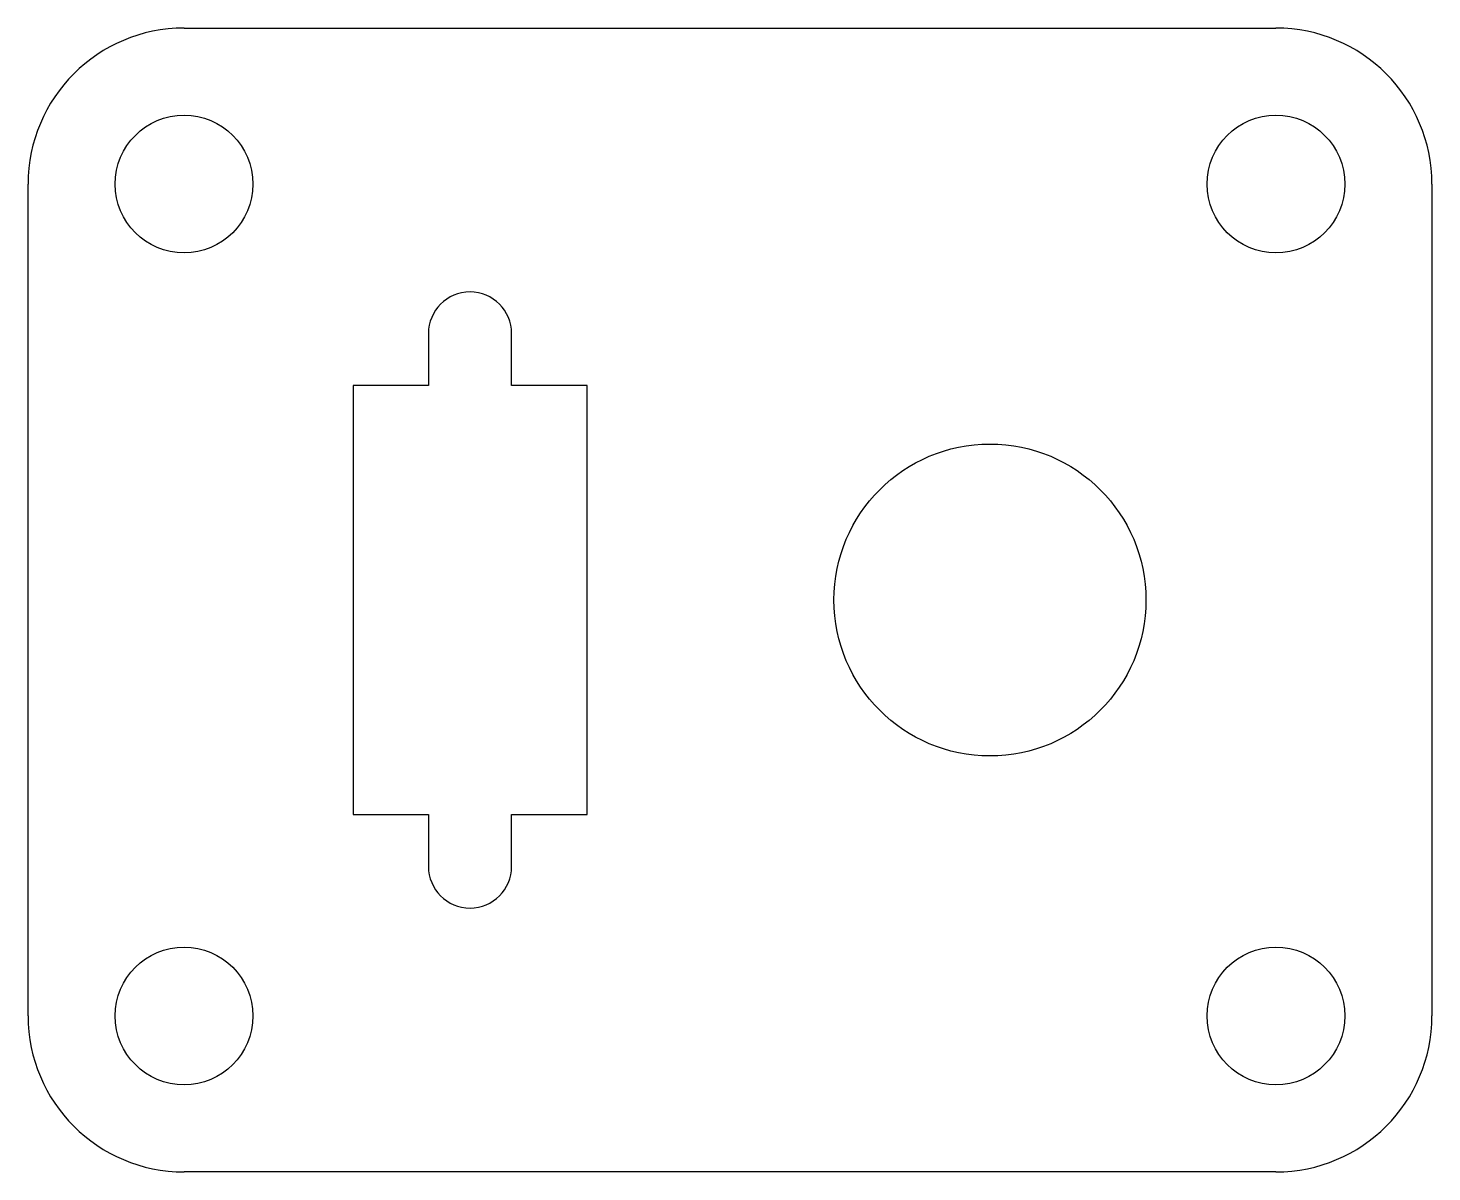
# Model space of a CAD drawing. Extents: x -27 to 27, y -22 to 22.
import ezdxf

# ---------------------------------------------------------------- set-up
doc = ezdxf.new("R2010")
doc.units = 0
doc.layers.get('0').update_dxf_attribs({"linetype": 'CONTINUOUS'})

msp = doc.modelspace()

# ---------------------------------------------------------------- linework, layer by layer
at = {"color": 7, "linetype": 'CONTINUOUS'}
for p, q in [((-21, 22), (21, 22)), ((-27, -16), (-27, 16)), ((27, 16), (27, -16)), ((-11.6, 10.25), (-11.6, 8.25)), ((-8.4, 8.25), (-8.4, 10.25)), ((-14.5, 8.25), (-14.5, -8.25)), ((-11.6, 8.25), (-14.5, 8.25)), ((-5.5, 8.25), (-8.4, 8.25)), ((-5.5, -8.25), (-5.5, 8.25)), ((-14.5, -8.25), (-11.6, -8.25)), ((-11.6, -8.25), (-11.6, -10.25)), ((-8.4, -10.25), (-8.4, -8.25)), ((-8.4, -8.25), (-5.5, -8.25)), ((21, -22), (-21, -22))]:
    msp.add_line(p, q, dxfattribs=at)
for centre, radius in [((-21, 16), 2.65), ((21, 16), 2.65), ((10, 0), 6), ((-21, -16), 2.65), ((21, -16), 2.65)]:
    msp.add_circle(centre, radius, dxfattribs=at)
for centre, radius, start, end in [((-21, 16), 6, 90, 180), ((21, 16), 6, 0, 90), ((-10, 10.25), 1.6, 0, 180), ((-10, -10.25), 1.6, 180, 0), ((-21, -16), 6, 180, 270), ((21, -16), 6, 270, 0)]:
    msp.add_arc(centre, radius, start, end, dxfattribs=at)

doc.saveas('drawing.dxf')
